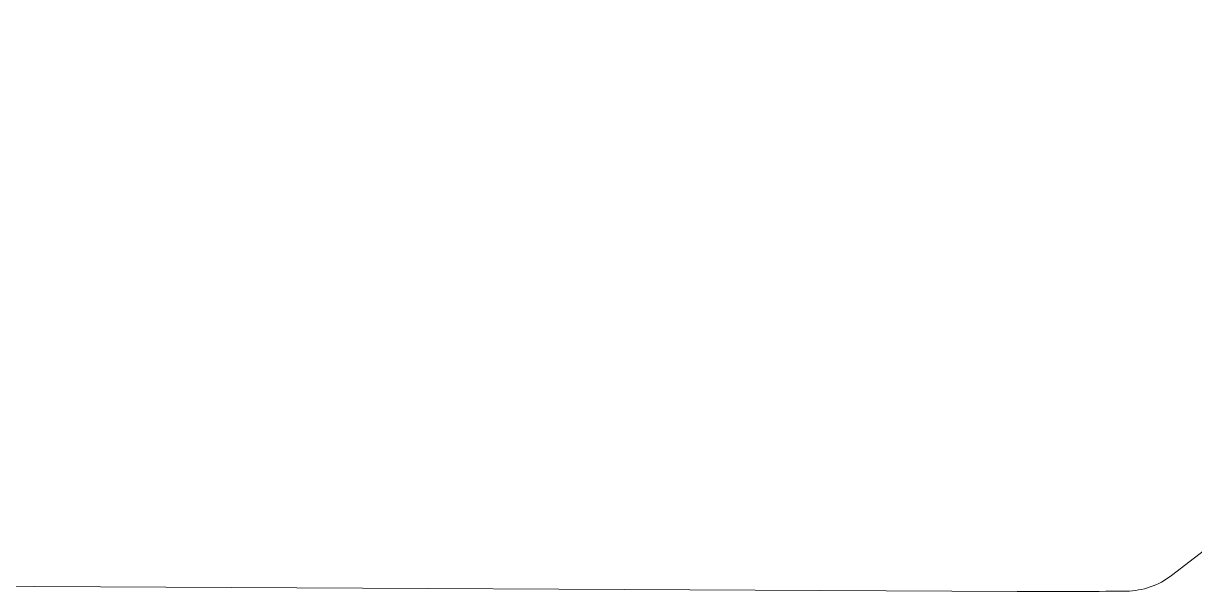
# Model space of a CAD drawing. Extents: x 0 to 531375, y 0 to 4335249.
# Drawn here: x 498018.9 to 498204.6, y 4326317.1 to 4326407.2 of the extents above; entities that cross this region are included whole.
import ezdxf

# ---------------------------------------------------------------- set-up
doc = ezdxf.new("R2010")
doc.units = 0
doc.layers.get('0').update_dxf_attribs({"lineweight": 15})
doc.layers.add('DL', color=7, linetype='Continuous', lineweight=15)
doc.layers.add('ZHUCIBX', color=7, linetype='Continuous', lineweight=15)

msp = doc.modelspace()

# ---------------------------------------------------------------- linework, layer by layer
at = {"color": 7}
for points in [[(498200.92986, 4326319.66534), (498314.84641, 4326407.20903)], [(498010.29004, 4326317.95807), (498176.46271, 4326317.11781)]]:
    msp.add_lwpolyline(points, dxfattribs=at)
for points in [[(498193.76629, 4326317.18115, 0.162111047), (498200.92986, 4326319.66534)], [(498176.46271, 4326317.11781, 0.004358693), (498193.76629, 4326317.18115)]]:
    msp.add_lwpolyline(points, format="xyb", dxfattribs=at)
at = {"layer": 'DL', "color": 7}
for points in [[(498200.92986, 4326319.66534), (498314.84627, 4326407.20892)], [(498010.29004, 4326317.95807), (498176.46271, 4326317.11781)]]:
    msp.add_lwpolyline(points, dxfattribs=at)
for points in [[(498193.76629, 4326317.18115, 0.162111047), (498200.92986, 4326319.66534)], [(498176.46271, 4326317.11781, 0.004358693), (498193.76629, 4326317.18115)]]:
    msp.add_lwpolyline(points, format="xyb", dxfattribs=at)
at = {"layer": 'ZHUCIBX', "color": 7}
for points in [[(498200.92986, 4326319.66534), (498314.84627, 4326407.20892)], [(498010.29004, 4326317.95807), (498176.46271, 4326317.11781)]]:
    msp.add_lwpolyline(points, dxfattribs=at)
for points in [[(498193.76629, 4326317.18115, 0.162111047), (498200.92986, 4326319.66534)], [(498176.46271, 4326317.11781, 0.004358693), (498193.76629, 4326317.18115)]]:
    msp.add_lwpolyline(points, format="xyb", dxfattribs=at)

doc.saveas('drawing.dxf')
